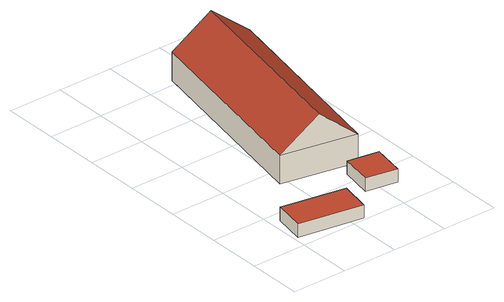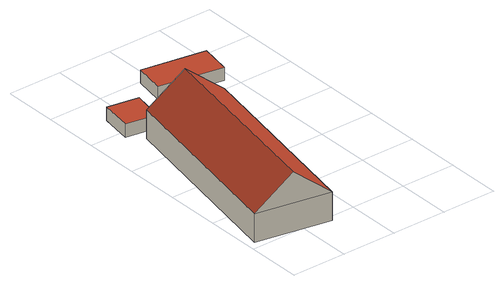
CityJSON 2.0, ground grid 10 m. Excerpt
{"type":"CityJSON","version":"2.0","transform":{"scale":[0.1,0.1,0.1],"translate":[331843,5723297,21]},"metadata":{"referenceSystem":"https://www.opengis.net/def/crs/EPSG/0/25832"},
"CityObjects":{
"building1":{"type":"Building","attributes":{"Geometrietyp2DReferenz":"3000","Gemeindeschluessel":"05170048","function":"31001_2463","roofType":"1000","measuredHeight":2.41},"address":[{"country":"Germany","locality":"Wesel","thoroughfareNumber":"10","thoroughfareName":"Klosterstraße"}],"geometry":[{"type":"Solid","lod":"2","boundaries":[[[[0,1,2,3]],[[4,5,1,0]],[[6,7,5,4]],[[3,2,7,6]],[[4,0,3,6]],[[1,5,7,2]]]],"semantics":{"surfaces":[{"type":"WallSurface"},{"type":"RoofSurface"},{"type":"GroundSurface"}],"values":[[0,0,0,0,1,2]]}}]},
"building2":{"type":"Building","attributes":{"Geometrietyp2DReferenz":"3000","Gemeindeschluessel":"05170048","function":"31001_2463","roofType":"1000","measuredHeight":2.32},"address":[{"country":"Germany","locality":"Wesel","thoroughfareNumber":"10","thoroughfareName":"Klosterstraße"}],"geometry":[{"type":"Solid","lod":"2","boundaries":[[[[8,9,10,11]],[[12,13,9,8]],[[14,15,13,12]],[[11,10,15,14]],[[12,8,11,14]],[[9,13,15,10]]]],"semantics":{"surfaces":[{"type":"WallSurface"},{"type":"RoofSurface"},{"type":"GroundSurface"}],"values":[[0,0,0,0,1,2]]}}]},
"building3":{"type":"Building","attributes":{"Geometrietyp2DReferenz":"3000","Gemeindeschluessel":"05170048","function":"31001_1010","roofType":"3100","measuredHeight":10.83},"address":[{"country":"Germany","locality":"Wesel","thoroughfareNumber":"10","thoroughfareName":"Klosterstraße"}],"geometry":[{"type":"Solid","lod":"2","boundaries":[[[[16,17,18,19]],[[20,21,17,16]],[[22,23,21,20]],[[19,18,23,22]],[[16,24,20]],[[22,25,19]],[[19,25,24,16]],[[20,24,25,22]],[[17,21,23,18]]]],"semantics":{"surfaces":[{"type":"WallSurface"},{"type":"RoofSurface"},{"type":"GroundSurface"}],"values":[[0,0,0,0,0,0,1,1,2]]}}]}
},
"vertices":[
[133,59,27],[133,59,3],[17,80,3],[17,80,27],[123,3,27],[123,3,3],[7,23,27],[7,23,3],
[187,123,26],[187,123,2],[176,65,2],[176,65,26],[243,113,26],[243,113,2],[233,55,26],[233,55,2],
[221,138,55],[221,138,3],[287,485,3],[287,485,55],[86,164,55],[86,164,3],[152,511,55],[152,511,3],[154,151,111],[219,498,111]
]}
